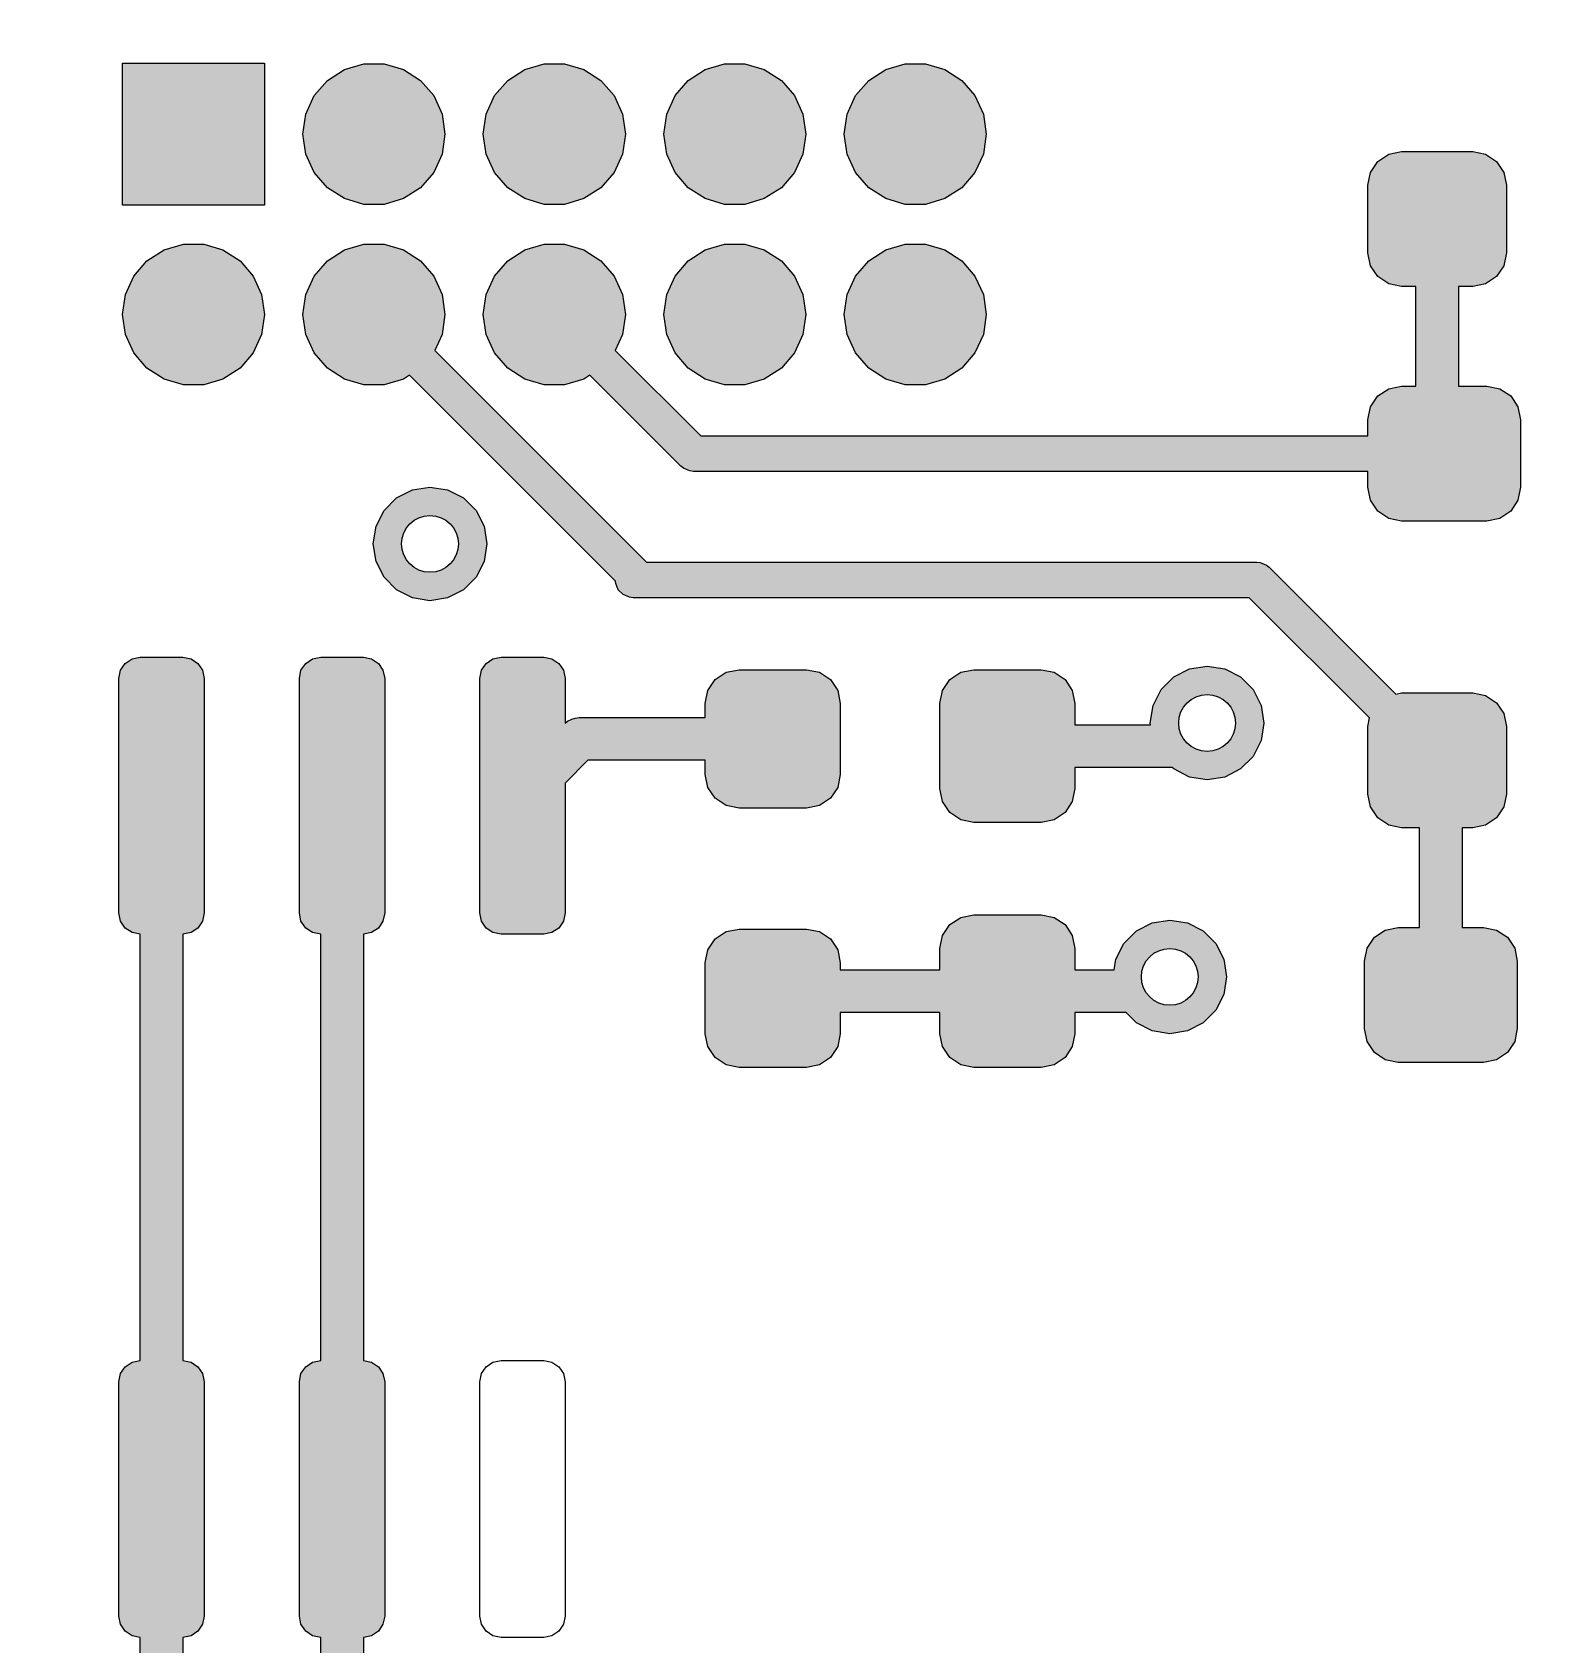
# Model space of a CAD drawing. Header units: millimetres. Extents: x -3894 to -3474, y -291 to 6.
# Drawn here: x -3758.43 to -3747.69, y -82.97 to -71.62 of the extents above; entities that cross this region are included whole.
import ezdxf

# ---------------------------------------------------------------- set-up
doc = ezdxf.new("R2010")
doc.units = ezdxf.units.MM
doc.layers.add('BLACK', color=7, linetype='Continuous')

msp = doc.modelspace()

# ---------------------------------------------------------------- hatches: boundary and pattern name
h = msp.add_hatch(color=256)
h.dxf.hatch_style = 1
h.paths.add_polyline_path([(-3756.795, -71.84), (-3757.795, -71.84), (-3757.795, -72.84), (-3756.795, -72.84)])
h.paths.add_polyline_path([(-3755.545, -72.199), (-3755.604, -72.069), (-3755.697, -71.962), (-3755.817, -71.885), (-3755.953, -71.845), (-3756.096, -71.845), (-3756.232, -71.885), (-3756.352, -71.962), (-3756.445, -72.069), (-3756.504, -72.199), (-3756.525, -72.34), (-3756.504, -72.48), (-3756.445, -72.61), (-3756.352, -72.717), (-3756.232, -72.794), (-3756.096, -72.834), (-3755.953, -72.834), (-3755.817, -72.794), (-3755.697, -72.717), (-3755.604, -72.61), (-3755.545, -72.48), (-3755.525, -72.34)])
h.paths.add_polyline_path([(-3754.275, -72.199), (-3754.334, -72.069), (-3754.427, -71.962), (-3754.547, -71.885), (-3754.683, -71.845), (-3754.826, -71.845), (-3754.962, -71.885), (-3755.082, -71.962), (-3755.175, -72.069), (-3755.234, -72.199), (-3755.255, -72.34), (-3755.234, -72.48), (-3755.175, -72.61), (-3755.082, -72.717), (-3754.962, -72.794), (-3754.826, -72.834), (-3754.683, -72.834), (-3754.547, -72.794), (-3754.427, -72.717), (-3754.334, -72.61), (-3754.275, -72.48), (-3754.255, -72.34)])
h.paths.add_polyline_path([(-3753.005, -72.199), (-3753.064, -72.069), (-3753.157, -71.962), (-3753.277, -71.885), (-3753.413, -71.845), (-3753.556, -71.845), (-3753.692, -71.885), (-3753.812, -71.962), (-3753.905, -72.069), (-3753.964, -72.199), (-3753.985, -72.34), (-3753.964, -72.48), (-3753.905, -72.61), (-3753.812, -72.717), (-3753.692, -72.794), (-3753.556, -72.834), (-3753.413, -72.834), (-3753.277, -72.794), (-3753.157, -72.717), (-3753.064, -72.61), (-3753.005, -72.48), (-3752.985, -72.34)])
h.paths.add_polyline_path([(-3751.735, -72.199), (-3751.794, -72.069), (-3751.887, -71.962), (-3752.007, -71.885), (-3752.143, -71.845), (-3752.286, -71.845), (-3752.422, -71.885), (-3752.542, -71.962), (-3752.635, -72.069), (-3752.694, -72.199), (-3752.715, -72.34), (-3752.694, -72.48), (-3752.635, -72.61), (-3752.542, -72.717), (-3752.422, -72.794), (-3752.286, -72.834), (-3752.143, -72.834), (-3752.007, -72.794), (-3751.887, -72.717), (-3751.794, -72.61), (-3751.735, -72.48), (-3751.715, -72.34)])
h.paths.add_polyline_path([(-3751.794, -73.339), (-3751.887, -73.232), (-3752.007, -73.155), (-3752.143, -73.115), (-3752.286, -73.115), (-3752.422, -73.155), (-3752.542, -73.232), (-3752.635, -73.339), (-3752.694, -73.469), (-3752.715, -73.61), (-3752.694, -73.75), (-3752.635, -73.88), (-3752.542, -73.987), (-3752.422, -74.064), (-3752.286, -74.104), (-3752.143, -74.104), (-3752.007, -74.064), (-3751.887, -73.987), (-3751.794, -73.88), (-3751.735, -73.75), (-3751.715, -73.61), (-3751.735, -73.469)], flags=17)
h.paths.add_polyline_path([(-3753.005, -73.469), (-3753.064, -73.339), (-3753.157, -73.232), (-3753.277, -73.155), (-3753.413, -73.115), (-3753.556, -73.115), (-3753.692, -73.155), (-3753.812, -73.232), (-3753.905, -73.339), (-3753.964, -73.469), (-3753.985, -73.61), (-3753.964, -73.75), (-3753.905, -73.88), (-3753.812, -73.987), (-3753.692, -74.064), (-3753.556, -74.104), (-3753.413, -74.104), (-3753.277, -74.064), (-3753.157, -73.987), (-3753.064, -73.88), (-3753.005, -73.75), (-3752.985, -73.61)], flags=17)
h.paths.add_polyline_path([(-3754.275, -73.469), (-3754.334, -73.339), (-3754.427, -73.232), (-3754.547, -73.155), (-3754.683, -73.115), (-3754.826, -73.115), (-3754.962, -73.155), (-3755.082, -73.232), (-3755.175, -73.339), (-3755.234, -73.469), (-3755.255, -73.61), (-3755.234, -73.75), (-3755.175, -73.88), (-3755.082, -73.987), (-3754.962, -74.064), (-3754.826, -74.104), (-3754.683, -74.104), (-3754.547, -74.064), (-3754.504, -74.037), (-3753.864, -74.677), (-3753.845, -74.692), (-3753.8, -74.711), (-3753.776, -74.714), (-3749.029, -74.714), (-3749.029, -74.826), (-3749.011, -74.917), (-3748.959, -74.994), (-3748.882, -75.045), (-3748.791, -75.064), (-3748.191, -75.064), (-3748.1, -75.045), (-3748.023, -74.994), (-3747.972, -74.917), (-3747.954, -74.826), (-3747.954, -74.351), (-3747.972, -74.26), (-3748.023, -74.183), (-3748.1, -74.132), (-3748.191, -74.114), (-3748.391, -74.114), (-3748.391, -73.413), (-3748.291, -73.413), (-3748.2, -73.394), (-3748.123, -73.343), (-3748.072, -73.266), (-3748.054, -73.175), (-3748.054, -72.7), (-3748.072, -72.609), (-3748.123, -72.532), (-3748.2, -72.481), (-3748.291, -72.463), (-3748.791, -72.463), (-3748.882, -72.481), (-3748.959, -72.532), (-3749.011, -72.609), (-3749.029, -72.7), (-3749.029, -73.175), (-3749.011, -73.266), (-3748.959, -73.343), (-3748.882, -73.394), (-3748.791, -73.413), (-3748.691, -73.413), (-3748.691, -74.114), (-3748.791, -74.114), (-3748.882, -74.132), (-3748.959, -74.183), (-3749.011, -74.26), (-3749.029, -74.351), (-3749.029, -74.464), (-3753.724, -74.464), (-3754.326, -73.862), (-3754.275, -73.75), (-3754.255, -73.61)])
h.paths.add_polyline_path([(-3755.525, -73.61), (-3755.545, -73.469), (-3755.604, -73.339), (-3755.697, -73.232), (-3755.817, -73.155), (-3755.953, -73.115), (-3756.096, -73.115), (-3756.232, -73.155), (-3756.352, -73.232), (-3756.445, -73.339), (-3756.504, -73.469), (-3756.525, -73.61), (-3756.504, -73.75), (-3756.445, -73.88), (-3756.352, -73.987), (-3756.232, -74.064), (-3756.096, -74.104), (-3755.953, -74.104), (-3755.817, -74.064), (-3755.774, -74.037), (-3754.325, -75.486), (-3754.323, -75.502), (-3754.305, -75.547), (-3754.27, -75.581), (-3754.225, -75.6), (-3754.201, -75.603), (-3749.863, -75.603), (-3749.017, -76.449), (-3749.029, -76.51), (-3749.029, -76.985), (-3749.011, -77.076), (-3748.959, -77.153), (-3748.882, -77.204), (-3748.791, -77.223), (-3748.665, -77.223), (-3748.665, -77.924), (-3748.815, -77.924), (-3748.906, -77.942), (-3748.983, -77.993), (-3749.034, -78.07), (-3749.052, -78.161), (-3749.052, -78.636), (-3749.034, -78.727), (-3748.983, -78.804), (-3748.906, -78.855), (-3748.815, -78.874), (-3748.215, -78.874), (-3748.124, -78.855), (-3748.047, -78.804), (-3747.995, -78.727), (-3747.977, -78.636), (-3747.977, -78.161), (-3747.995, -78.07), (-3748.047, -77.993), (-3748.124, -77.942), (-3748.215, -77.924), (-3748.365, -77.924), (-3748.365, -77.223), (-3748.291, -77.223), (-3748.2, -77.204), (-3748.123, -77.153), (-3748.072, -77.076), (-3748.054, -76.985), (-3748.054, -76.51), (-3748.072, -76.419), (-3748.123, -76.342), (-3748.2, -76.291), (-3748.291, -76.273), (-3748.791, -76.273), (-3748.831, -76.281), (-3749.723, -75.389), (-3749.742, -75.374), (-3749.774, -75.36), (-3749.787, -75.355), (-3749.811, -75.353), (-3754.106, -75.353), (-3754.112, -75.345), (-3755.596, -73.862), (-3755.545, -73.75)])
h.paths.add_polyline_path([(-3756.795, -73.61), (-3756.815, -73.469), (-3756.874, -73.339), (-3756.967, -73.232), (-3757.087, -73.155), (-3757.223, -73.115), (-3757.366, -73.115), (-3757.502, -73.155), (-3757.622, -73.232), (-3757.715, -73.339), (-3757.774, -73.469), (-3757.795, -73.61), (-3757.774, -73.75), (-3757.715, -73.88), (-3757.622, -73.987), (-3757.502, -74.064), (-3757.366, -74.104), (-3757.223, -74.104), (-3757.087, -74.064), (-3756.967, -73.987), (-3756.874, -73.88), (-3756.815, -73.75)])
h.paths.add_polyline_path([(-3746.229, -73.088), (-3738.039, -73.088), (-3735.548, -75.578), (-3735.563, -75.608), (-3735.583, -75.732), (-3735.563, -75.855), (-3735.506, -75.967), (-3735.418, -76.055), (-3735.306, -76.112), (-3735.183, -76.132), (-3735.059, -76.112), (-3734.948, -76.055), (-3734.859, -75.967), (-3734.802, -75.855), (-3734.783, -75.732), (-3734.802, -75.608), (-3734.859, -75.496), (-3734.948, -75.408), (-3735.059, -75.351), (-3735.183, -75.332), (-3735.306, -75.351), (-3735.336, -75.366), (-3737.871, -72.831), (-3737.893, -72.813), (-3737.947, -72.79), (-3737.977, -72.788), (-3746.229, -72.788), (-3746.229, -72.7), (-3746.247, -72.609), (-3746.298, -72.532), (-3746.375, -72.481), (-3746.466, -72.463), (-3746.966, -72.463), (-3747.057, -72.481), (-3747.134, -72.532), (-3747.186, -72.609), (-3747.204, -72.7), (-3747.204, -73.175), (-3747.186, -73.266), (-3747.134, -73.343), (-3747.057, -73.394), (-3746.966, -73.413), (-3746.466, -73.413), (-3746.375, -73.394), (-3746.298, -73.343), (-3746.247, -73.266), (-3746.229, -73.175)], flags=17)
h.paths.add_polyline_path([(-3734.983, -75.732, -1), (-3735.383, -75.732, -1)], flags=16)
h.paths.add_polyline_path([(-3745.273, -74.697), (-3745.216, -74.585), (-3745.197, -74.462), (-3745.216, -74.338), (-3745.273, -74.226), (-3745.362, -74.138), (-3745.473, -74.081), (-3745.597, -74.062), (-3745.72, -74.081), (-3745.832, -74.138), (-3745.92, -74.226), (-3745.977, -74.338), (-3745.993, -74.439), (-3746.229, -74.439), (-3746.229, -74.351), (-3746.247, -74.26), (-3746.298, -74.183), (-3746.375, -74.132), (-3746.466, -74.114), (-3747.066, -74.114), (-3747.157, -74.132), (-3747.234, -74.183), (-3747.286, -74.26), (-3747.304, -74.351), (-3747.304, -74.826), (-3747.286, -74.917), (-3747.234, -74.994), (-3747.157, -75.045), (-3747.066, -75.064), (-3746.466, -75.064), (-3746.375, -75.045), (-3746.298, -74.994), (-3746.247, -74.917), (-3746.229, -74.826), (-3746.229, -74.739), (-3745.878, -74.739), (-3745.832, -74.785), (-3745.72, -74.842), (-3745.597, -74.862), (-3745.473, -74.842), (-3745.362, -74.785)])
h.paths.add_polyline_path([(-3745.797, -74.462, -1), (-3745.397, -74.462, -1)], flags=16)
h.paths.add_polyline_path([(-3731.775, -74.06), (-3731.756, -74.037), (-3731.734, -73.983), (-3731.731, -73.954), (-3731.731, -65.064), (-3731.734, -65.034), (-3731.756, -64.98), (-3731.775, -64.957), (-3732.477, -64.255), (-3732.477, -63.24), (-3732.42, -63.228), (-3732.371, -63.196), (-3732.339, -63.147), (-3732.327, -63.09), (-3732.327, -61.44), (-3732.339, -61.382), (-3732.371, -61.334), (-3732.42, -61.301), (-3732.477, -61.29), (-3732.777, -61.29), (-3732.835, -61.301), (-3732.883, -61.334), (-3732.916, -61.382), (-3732.927, -61.44), (-3732.927, -63.09), (-3732.916, -63.147), (-3732.883, -63.196), (-3732.835, -63.228), (-3732.777, -63.24), (-3732.777, -64.317), (-3732.775, -64.346), (-3732.752, -64.4), (-3732.733, -64.423), (-3732.031, -65.126), (-3732.031, -73.891), (-3734.737, -76.598), (-3746.229, -76.598), (-3746.229, -76.51), (-3746.247, -76.419), (-3746.298, -76.342), (-3746.375, -76.291), (-3746.466, -76.273), (-3746.966, -76.273), (-3747.057, -76.291), (-3747.134, -76.342), (-3747.186, -76.419), (-3747.204, -76.51), (-3747.204, -76.985), (-3747.186, -77.076), (-3747.134, -77.153), (-3747.057, -77.204), (-3746.966, -77.223), (-3746.466, -77.223), (-3746.375, -77.204), (-3746.298, -77.153), (-3746.247, -77.076), (-3746.229, -76.985), (-3746.229, -76.898), (-3734.675, -76.898), (-3734.645, -76.895), (-3734.61, -76.88), (-3734.591, -76.872), (-3734.569, -76.854)])
h.paths.add_polyline_path([(-3746.252, -78.161), (-3746.27, -78.07), (-3746.322, -77.993), (-3746.399, -77.942), (-3746.49, -77.924), (-3747.09, -77.924), (-3747.181, -77.942), (-3747.258, -77.993), (-3747.309, -78.07), (-3747.327, -78.161), (-3747.327, -78.636), (-3747.309, -78.727), (-3747.258, -78.804), (-3747.181, -78.855), (-3747.09, -78.874), (-3746.94, -78.874), (-3746.94, -79.153), (-3746.99, -79.161), (-3747.102, -79.218), (-3747.19, -79.306), (-3747.247, -79.418), (-3747.267, -79.542), (-3747.247, -79.665), (-3747.19, -79.777), (-3747.102, -79.865), (-3746.99, -79.922), (-3746.867, -79.942), (-3746.743, -79.922), (-3746.632, -79.865), (-3746.543, -79.777), (-3746.486, -79.665), (-3746.467, -79.542), (-3746.486, -79.418), (-3746.543, -79.306), (-3746.632, -79.218), (-3746.64, -79.214), (-3746.64, -78.874), (-3746.49, -78.874), (-3746.399, -78.855), (-3746.322, -78.804), (-3746.27, -78.727), (-3746.252, -78.636)])
h.paths.add_polyline_path([(-3746.667, -79.542, -1), (-3747.067, -79.542, -1)], flags=16)
h.paths.add_polyline_path([(-3743.112, -78.726), (-3743.13, -78.635), (-3743.182, -78.558), (-3743.259, -78.507), (-3743.35, -78.489), (-3743.5, -78.489), (-3743.5, -78.301), (-3743.441, -78.271), (-3743.353, -78.183), (-3743.296, -78.071), (-3743.276, -77.948), (-3743.296, -77.824), (-3743.353, -77.713), (-3743.441, -77.624), (-3743.553, -77.567), (-3743.676, -77.548), (-3743.8, -77.567), (-3743.912, -77.624), (-3744, -77.713), (-3744.057, -77.824), (-3744.076, -77.948), (-3744.057, -78.071), (-3744, -78.183), (-3743.912, -78.271), (-3743.8, -78.328), (-3743.8, -78.328), (-3743.8, -78.489), (-3743.95, -78.489), (-3744.041, -78.507), (-3744.118, -78.558), (-3744.169, -78.635), (-3744.187, -78.726), (-3744.187, -79.201), (-3744.169, -79.292), (-3744.118, -79.369), (-3744.041, -79.421), (-3743.95, -79.439), (-3743.573, -79.439), (-3743.573, -80.366), (-3743.63, -80.377), (-3743.679, -80.409), (-3743.711, -80.458), (-3743.723, -80.516), (-3743.723, -82.166), (-3743.711, -82.223), (-3743.679, -82.272), (-3743.63, -82.304), (-3743.573, -82.316), (-3743.273, -82.316), (-3743.215, -82.304), (-3743.167, -82.272), (-3743.134, -82.223), (-3743.123, -82.166), (-3743.123, -80.516), (-3743.134, -80.458), (-3743.167, -80.409), (-3743.215, -80.377), (-3743.273, -80.366), (-3743.273, -79.423), (-3743.259, -79.421), (-3743.182, -79.369), (-3743.13, -79.292), (-3743.112, -79.201)])
h.paths.add_polyline_path([(-3743.876, -77.948, -1), (-3743.476, -77.948, -1)], flags=16)
h.paths.add_polyline_path([(-3741.387, -78.726), (-3741.405, -78.635), (-3741.457, -78.558), (-3741.534, -78.507), (-3741.625, -78.489), (-3742.225, -78.489), (-3742.316, -78.507), (-3742.393, -78.558), (-3742.444, -78.635), (-3742.462, -78.726), (-3742.462, -79.201), (-3742.444, -79.292), (-3742.393, -79.369), (-3742.316, -79.421), (-3742.303, -79.423), (-3742.303, -80.366), (-3742.36, -80.377), (-3742.409, -80.409), (-3742.441, -80.458), (-3742.453, -80.516), (-3742.453, -82.166), (-3742.441, -82.223), (-3742.409, -82.272), (-3742.36, -82.304), (-3742.303, -82.316), (-3742.003, -82.316), (-3741.945, -82.304), (-3741.897, -82.272), (-3741.864, -82.223), (-3741.853, -82.166), (-3741.853, -80.516), (-3741.864, -80.458), (-3741.897, -80.409), (-3741.945, -80.377), (-3742.003, -80.366), (-3742.003, -79.439), (-3741.625, -79.439), (-3741.534, -79.421), (-3741.457, -79.369), (-3741.405, -79.292), (-3741.387, -79.201)])
h.paths.add_polyline_path([(-3740.583, -80.516), (-3740.594, -80.458), (-3740.627, -80.409), (-3740.675, -80.377), (-3740.733, -80.366), (-3741.033, -80.366), (-3741.09, -80.377), (-3741.139, -80.409), (-3741.171, -80.458), (-3741.183, -80.516), (-3741.183, -82.166), (-3741.171, -82.223), (-3741.139, -82.272), (-3741.09, -82.304), (-3741.033, -82.316), (-3740.733, -82.316), (-3740.675, -82.304), (-3740.627, -82.272), (-3740.594, -82.223), (-3740.583, -82.166)])
h.paths.add_polyline_path([(-3739.313, -80.516), (-3739.324, -80.458), (-3739.357, -80.409), (-3739.405, -80.377), (-3739.463, -80.366), (-3739.763, -80.366), (-3739.82, -80.377), (-3739.869, -80.409), (-3739.901, -80.458), (-3739.913, -80.516), (-3739.913, -82.166), (-3739.901, -82.223), (-3739.869, -82.272), (-3739.82, -82.304), (-3739.763, -82.316), (-3739.463, -82.316), (-3739.405, -82.304), (-3739.357, -82.272), (-3739.324, -82.223), (-3739.313, -82.166)])
h.paths.add_polyline_path([(-3750.042, -78.395), (-3750.023, -78.272), (-3750.042, -78.148), (-3750.099, -78.036), (-3750.188, -77.948), (-3750.299, -77.891), (-3750.423, -77.872), (-3750.546, -77.891), (-3750.658, -77.948), (-3750.746, -78.036), (-3750.803, -78.148), (-3750.815, -78.222), (-3751.091, -78.222), (-3751.091, -78.072), (-3751.109, -77.981), (-3751.16, -77.904), (-3751.237, -77.853), (-3751.328, -77.835), (-3751.803, -77.835), (-3751.894, -77.853), (-3751.971, -77.904), (-3752.023, -77.981), (-3752.041, -78.072), (-3752.041, -78.222), (-3752.742, -78.222), (-3752.742, -78.172), (-3752.76, -78.081), (-3752.811, -78.004), (-3752.888, -77.953), (-3752.979, -77.935), (-3753.454, -77.935), (-3753.545, -77.953), (-3753.622, -78.004), (-3753.674, -78.081), (-3753.692, -78.172), (-3753.692, -78.672), (-3753.674, -78.763), (-3753.622, -78.84), (-3753.545, -78.891), (-3753.454, -78.91), (-3752.979, -78.91), (-3752.888, -78.891), (-3752.811, -78.84), (-3752.76, -78.763), (-3752.742, -78.672), (-3752.742, -78.522), (-3752.041, -78.522), (-3752.041, -78.672), (-3752.023, -78.763), (-3751.971, -78.84), (-3751.894, -78.891), (-3751.803, -78.91), (-3751.328, -78.91), (-3751.237, -78.891), (-3751.16, -78.84), (-3751.109, -78.763), (-3751.091, -78.672), (-3751.091, -78.522), (-3750.731, -78.522), (-3750.658, -78.595), (-3750.546, -78.652), (-3750.423, -78.672), (-3750.299, -78.652), (-3750.188, -78.595), (-3750.099, -78.507)])
h.paths.add_polyline_path([(-3750.623, -78.272, -1), (-3750.223, -78.272, -1)], flags=16)
h.paths.add_polyline_path([(-3749.779, -76.608), (-3749.76, -76.485), (-3749.779, -76.361), (-3749.836, -76.249), (-3749.925, -76.161), (-3750.036, -76.104), (-3750.16, -76.085), (-3750.283, -76.104), (-3750.395, -76.161), (-3750.483, -76.249), (-3750.54, -76.361), (-3750.56, -76.485), (-3750.558, -76.497), (-3751.091, -76.497), (-3751.091, -76.347), (-3751.109, -76.256), (-3751.16, -76.179), (-3751.237, -76.128), (-3751.328, -76.11), (-3751.803, -76.11), (-3751.894, -76.128), (-3751.971, -76.179), (-3752.023, -76.256), (-3752.041, -76.347), (-3752.041, -76.947), (-3752.023, -77.038), (-3751.971, -77.115), (-3751.894, -77.166), (-3751.803, -77.185), (-3751.328, -77.185), (-3751.237, -77.166), (-3751.16, -77.115), (-3751.109, -77.038), (-3751.091, -76.947), (-3751.091, -76.797), (-3750.406, -76.797), (-3750.395, -76.808), (-3750.283, -76.865), (-3750.16, -76.885), (-3750.036, -76.865), (-3749.925, -76.808), (-3749.836, -76.72)], flags=17)
h.paths.add_polyline_path([(-3750.36, -76.485, -1), (-3749.96, -76.485, -1)], flags=16)
h = msp.add_hatch(color=256)
h.dxf.hatch_style = 1
h.paths.add_polyline_path([(-3757.219, -76.172), (-3757.231, -76.114), (-3757.263, -76.066), (-3757.312, -76.033), (-3757.369, -76.022), (-3757.669, -76.022), (-3757.727, -76.033), (-3757.775, -76.066), (-3757.808, -76.114), (-3757.819, -76.172), (-3757.819, -77.822), (-3757.808, -77.879), (-3757.775, -77.928), (-3757.727, -77.96), (-3757.669, -77.972), (-3757.669, -80.972), (-3757.727, -80.983), (-3757.775, -81.016), (-3757.808, -81.064), (-3757.819, -81.122), (-3757.819, -82.772), (-3757.808, -82.829), (-3757.775, -82.878), (-3757.727, -82.91), (-3757.669, -82.922), (-3757.669, -83.569), (-3758.047, -83.569), (-3758.138, -83.587), (-3758.215, -83.638), (-3758.266, -83.715), (-3758.284, -83.806), (-3758.284, -84.281), (-3758.266, -84.372), (-3758.215, -84.449), (-3758.138, -84.501), (-3758.047, -84.519), (-3757.484, -84.519), (-3756.513, -85.49), (-3756.49, -85.508), (-3756.459, -85.521), (-3756.436, -85.531), (-3756.407, -85.534), (-3752.06, -85.534), (-3752.016, -85.619), (-3751.928, -85.707), (-3751.816, -85.764), (-3751.693, -85.784), (-3751.569, -85.764), (-3751.458, -85.707), (-3751.369, -85.619), (-3751.312, -85.507), (-3751.293, -85.384), (-3751.312, -85.26), (-3751.369, -85.148), (-3751.458, -85.06), (-3751.569, -85.003), (-3751.693, -84.984), (-3751.816, -85.003), (-3751.928, -85.06), (-3752.016, -85.148), (-3752.06, -85.234), (-3756.345, -85.234), (-3757.224, -84.355), (-3757.209, -84.281), (-3757.209, -83.806), (-3757.227, -83.715), (-3757.279, -83.638), (-3757.356, -83.587), (-3757.369, -83.584), (-3757.369, -82.922), (-3757.312, -82.91), (-3757.263, -82.878), (-3757.231, -82.829), (-3757.219, -82.772), (-3757.219, -81.122), (-3757.231, -81.064), (-3757.263, -81.016), (-3757.312, -80.983), (-3757.369, -80.972), (-3757.369, -77.972), (-3757.312, -77.96), (-3757.263, -77.928), (-3757.231, -77.879), (-3757.219, -77.822)])
h.paths.add_polyline_path([(-3751.493, -85.384, -1), (-3751.893, -85.384, -1)], flags=16)
h.paths.add_polyline_path([(-3755.949, -76.172), (-3755.961, -76.114), (-3755.993, -76.066), (-3756.042, -76.033), (-3756.099, -76.022), (-3756.399, -76.022), (-3756.457, -76.033), (-3756.505, -76.066), (-3756.538, -76.114), (-3756.549, -76.172), (-3756.549, -77.822), (-3756.538, -77.879), (-3756.505, -77.928), (-3756.457, -77.96), (-3756.399, -77.972), (-3756.399, -80.972), (-3756.457, -80.983), (-3756.505, -81.016), (-3756.538, -81.064), (-3756.549, -81.122), (-3756.549, -82.772), (-3756.538, -82.829), (-3756.505, -82.878), (-3756.457, -82.91), (-3756.399, -82.922), (-3756.399, -83.584), (-3756.413, -83.587), (-3756.49, -83.638), (-3756.541, -83.715), (-3756.559, -83.806), (-3756.559, -84.281), (-3756.541, -84.372), (-3756.49, -84.449), (-3756.413, -84.501), (-3756.322, -84.519), (-3755.722, -84.519), (-3755.631, -84.501), (-3755.554, -84.449), (-3755.502, -84.372), (-3755.484, -84.281), (-3755.484, -84.194), (-3752.08, -84.194), (-3752.073, -84.237), (-3752.016, -84.349), (-3751.928, -84.437), (-3751.816, -84.494), (-3751.693, -84.514), (-3751.569, -84.494), (-3751.458, -84.437), (-3751.369, -84.349), (-3751.312, -84.237), (-3751.293, -84.114), (-3751.312, -83.99), (-3751.369, -83.878), (-3751.458, -83.79), (-3751.569, -83.733), (-3751.693, -83.714), (-3751.816, -83.733), (-3751.928, -83.79), (-3752.016, -83.878), (-3752.024, -83.894), (-3755.484, -83.894), (-3755.484, -83.806), (-3755.502, -83.715), (-3755.554, -83.638), (-3755.631, -83.587), (-3755.722, -83.569), (-3756.099, -83.569), (-3756.099, -82.922), (-3756.042, -82.91), (-3755.993, -82.878), (-3755.961, -82.829), (-3755.949, -82.772), (-3755.949, -81.122), (-3755.961, -81.064), (-3755.993, -81.016), (-3756.042, -80.983), (-3756.099, -80.972), (-3756.099, -77.972), (-3756.042, -77.96), (-3755.993, -77.928), (-3755.961, -77.879), (-3755.949, -77.822)], flags=17)
h.paths.add_polyline_path([(-3751.493, -84.114, -1), (-3751.893, -84.114, -1)], flags=16)
h.paths.add_polyline_path([(-3754.518, -76.747), (-3753.692, -76.747), (-3753.692, -76.847), (-3753.674, -76.938), (-3753.622, -77.015), (-3753.545, -77.066), (-3753.454, -77.085), (-3752.979, -77.085), (-3752.888, -77.066), (-3752.811, -77.015), (-3752.76, -76.938), (-3752.742, -76.847), (-3752.742, -76.347), (-3752.76, -76.256), (-3752.811, -76.179), (-3752.888, -76.128), (-3752.979, -76.11), (-3753.454, -76.11), (-3753.545, -76.128), (-3753.622, -76.179), (-3753.674, -76.256), (-3753.692, -76.347), (-3753.692, -76.447), (-3754.58, -76.447), (-3754.609, -76.45), (-3754.631, -76.459), (-3754.663, -76.472), (-3754.679, -76.486), (-3754.679, -76.172), (-3754.691, -76.114), (-3754.723, -76.066), (-3754.772, -76.033), (-3754.829, -76.022), (-3755.129, -76.022), (-3755.187, -76.033), (-3755.235, -76.066), (-3755.268, -76.114), (-3755.279, -76.172), (-3755.279, -77.822), (-3755.268, -77.879), (-3755.235, -77.928), (-3755.187, -77.96), (-3755.129, -77.972), (-3754.829, -77.972), (-3754.772, -77.96), (-3754.723, -77.928), (-3754.691, -77.879), (-3754.679, -77.822), (-3754.679, -76.909)], flags=16)
h.paths.add_polyline_path([(-3755.306, -75.459), (-3755.249, -75.347), (-3755.23, -75.224), (-3755.249, -75.1), (-3755.306, -74.988), (-3755.395, -74.9), (-3755.506, -74.843), (-3755.63, -74.824), (-3755.753, -74.843), (-3755.865, -74.9), (-3755.953, -74.988), (-3756.01, -75.1), (-3756.03, -75.224), (-3756.01, -75.347), (-3755.953, -75.459), (-3755.865, -75.547), (-3755.753, -75.604), (-3755.63, -75.624), (-3755.506, -75.604), (-3755.395, -75.547)])
h.paths.add_polyline_path([(-3755.83, -75.224, -1), (-3755.43, -75.224, -1)], flags=16)

# ---------------------------------------------------------------- linework, layer by layer
at = {"layer": 'BLACK', "linetype": 'Continuous'}
for p, q in [((-3757.795, -72.84), (-3757.795, -71.84)), ((-3757.795, -71.84), (-3756.795, -71.84)), ((-3756.795, -71.84), (-3756.795, -72.84)), ((-3756.232, -71.885), (-3756.096, -71.845)), ((-3756.096, -71.845), (-3755.953, -71.845)), ((-3755.953, -71.845), (-3755.817, -71.885)), ((-3754.962, -71.885), (-3754.826, -71.845)), ((-3754.826, -71.845), (-3754.683, -71.845)), ((-3754.683, -71.845), (-3754.547, -71.885)), ((-3753.692, -71.885), (-3753.556, -71.845)), ((-3753.556, -71.845), (-3753.413, -71.845)), ((-3753.413, -71.845), (-3753.277, -71.885)), ((-3752.422, -71.885), (-3752.286, -71.845)), ((-3752.286, -71.845), (-3752.143, -71.845)), ((-3752.143, -71.845), (-3752.007, -71.885)), ((-3756.445, -72.069), (-3756.352, -71.962)), ((-3756.352, -71.962), (-3756.232, -71.885)), ((-3755.817, -71.885), (-3755.697, -71.962)), ((-3755.697, -71.962), (-3755.604, -72.069)), ((-3755.175, -72.069), (-3755.082, -71.962)), ((-3755.082, -71.962), (-3754.962, -71.885)), ((-3754.547, -71.885), (-3754.427, -71.962)), ((-3754.427, -71.962), (-3754.334, -72.069)), ((-3753.905, -72.069), (-3753.812, -71.962)), ((-3753.812, -71.962), (-3753.692, -71.885)), ((-3753.277, -71.885), (-3753.157, -71.962)), ((-3753.157, -71.962), (-3753.064, -72.069)), ((-3752.635, -72.069), (-3752.542, -71.962)), ((-3752.542, -71.962), (-3752.422, -71.885)), ((-3752.007, -71.885), (-3751.887, -71.962)), ((-3751.887, -71.962), (-3751.794, -72.069)), ((-3756.504, -72.199), (-3756.445, -72.069)), ((-3755.604, -72.069), (-3755.545, -72.199)), ((-3755.234, -72.199), (-3755.175, -72.069)), ((-3754.334, -72.069), (-3754.275, -72.199)), ((-3753.964, -72.199), (-3753.905, -72.069)), ((-3753.064, -72.069), (-3753.005, -72.199)), ((-3752.694, -72.199), (-3752.635, -72.069)), ((-3751.794, -72.069), (-3751.735, -72.199)), ((-3756.525, -72.34), (-3756.504, -72.199)), ((-3755.545, -72.199), (-3755.525, -72.34)), ((-3755.255, -72.34), (-3755.234, -72.199)), ((-3754.275, -72.199), (-3754.255, -72.34)), ((-3753.985, -72.34), (-3753.964, -72.199)), ((-3753.005, -72.199), (-3752.985, -72.34)), ((-3752.715, -72.34), (-3752.694, -72.199)), ((-3751.735, -72.199), (-3751.715, -72.34)), ((-3756.504, -72.48), (-3756.525, -72.34)), ((-3755.525, -72.34), (-3755.545, -72.48)), ((-3755.234, -72.48), (-3755.255, -72.34)), ((-3754.255, -72.34), (-3754.275, -72.48)), ((-3753.964, -72.48), (-3753.985, -72.34)), ((-3752.985, -72.34), (-3753.005, -72.48)), ((-3752.694, -72.48), (-3752.715, -72.34)), ((-3751.715, -72.34), (-3751.735, -72.48)), ((-3756.445, -72.61), (-3756.504, -72.48)), ((-3755.545, -72.48), (-3755.604, -72.61)), ((-3755.175, -72.61), (-3755.234, -72.48)), ((-3754.275, -72.48), (-3754.334, -72.61)), ((-3753.905, -72.61), (-3753.964, -72.48)), ((-3753.005, -72.48), (-3753.064, -72.61)), ((-3752.635, -72.61), (-3752.694, -72.48)), ((-3751.735, -72.48), (-3751.794, -72.61)), ((-3748.959, -72.532), (-3748.882, -72.481)), ((-3748.882, -72.481), (-3748.791, -72.463)), ((-3748.791, -72.463), (-3748.291, -72.463)), ((-3748.291, -72.463), (-3748.2, -72.481)), ((-3748.2, -72.481), (-3748.123, -72.532)), ((-3756.352, -72.717), (-3756.445, -72.61)), ((-3755.604, -72.61), (-3755.697, -72.717)), ((-3755.082, -72.717), (-3755.175, -72.61)), ((-3754.334, -72.61), (-3754.427, -72.717)), ((-3753.812, -72.717), (-3753.905, -72.61)), ((-3753.064, -72.61), (-3753.157, -72.717)), ((-3752.542, -72.717), (-3752.635, -72.61)), ((-3751.794, -72.61), (-3751.887, -72.717)), ((-3749.029, -72.7), (-3749.011, -72.609)), ((-3749.011, -72.609), (-3748.959, -72.532)), ((-3748.123, -72.532), (-3748.072, -72.609)), ((-3748.072, -72.609), (-3748.054, -72.7)), ((-3756.232, -72.794), (-3756.352, -72.717)), ((-3755.697, -72.717), (-3755.817, -72.794)), ((-3754.962, -72.794), (-3755.082, -72.717)), ((-3754.427, -72.717), (-3754.547, -72.794)), ((-3753.692, -72.794), (-3753.812, -72.717)), ((-3753.157, -72.717), (-3753.277, -72.794)), ((-3752.422, -72.794), (-3752.542, -72.717)), ((-3751.887, -72.717), (-3752.007, -72.794)), ((-3749.029, -73.175), (-3749.029, -72.7)), ((-3748.054, -72.7), (-3748.054, -73.175)), ((-3756.795, -72.84), (-3757.795, -72.84)), ((-3756.096, -72.834), (-3756.232, -72.794)), ((-3755.953, -72.834), (-3756.096, -72.834)), ((-3755.817, -72.794), (-3755.953, -72.834)), ((-3754.826, -72.834), (-3754.962, -72.794)), ((-3754.683, -72.834), (-3754.826, -72.834)), ((-3754.547, -72.794), (-3754.683, -72.834)), ((-3753.556, -72.834), (-3753.692, -72.794)), ((-3753.413, -72.834), (-3753.556, -72.834)), ((-3753.277, -72.794), (-3753.413, -72.834)), ((-3752.286, -72.834), (-3752.422, -72.794)), ((-3752.143, -72.834), (-3752.286, -72.834)), ((-3752.007, -72.794), (-3752.143, -72.834)), ((-3757.622, -73.232), (-3757.502, -73.155)), ((-3757.502, -73.155), (-3757.366, -73.115)), ((-3757.366, -73.115), (-3757.223, -73.115)), ((-3757.223, -73.115), (-3757.087, -73.155)), ((-3757.087, -73.155), (-3756.967, -73.232)), ((-3756.352, -73.232), (-3756.232, -73.155)), ((-3756.232, -73.155), (-3756.096, -73.115)), ((-3756.096, -73.115), (-3755.953, -73.115)), ((-3755.953, -73.115), (-3755.817, -73.155)), ((-3755.817, -73.155), (-3755.697, -73.232)), ((-3755.082, -73.232), (-3754.962, -73.155)), ((-3754.962, -73.155), (-3754.826, -73.115)), ((-3754.826, -73.115), (-3754.683, -73.115)), ((-3754.683, -73.115), (-3754.547, -73.155)), ((-3754.547, -73.155), (-3754.427, -73.232)), ((-3753.812, -73.232), (-3753.692, -73.155)), ((-3753.692, -73.155), (-3753.556, -73.115)), ((-3753.556, -73.115), (-3753.413, -73.115)), ((-3753.413, -73.115), (-3753.277, -73.155)), ((-3753.277, -73.155), (-3753.157, -73.232)), ((-3752.542, -73.232), (-3752.422, -73.155)), ((-3752.422, -73.155), (-3752.286, -73.115)), ((-3752.286, -73.115), (-3752.143, -73.115)), ((-3752.143, -73.115), (-3752.007, -73.155)), ((-3752.007, -73.155), (-3751.887, -73.232)), ((-3749.011, -73.266), (-3749.029, -73.175)), ((-3748.054, -73.175), (-3748.072, -73.266)), ((-3757.715, -73.339), (-3757.622, -73.232)), ((-3756.967, -73.232), (-3756.874, -73.339)), ((-3756.445, -73.339), (-3756.352, -73.232)), ((-3755.697, -73.232), (-3755.604, -73.339)), ((-3755.175, -73.339), (-3755.082, -73.232)), ((-3754.427, -73.232), (-3754.334, -73.339)), ((-3753.905, -73.339), (-3753.812, -73.232)), ((-3753.157, -73.232), (-3753.064, -73.339)), ((-3752.635, -73.339), (-3752.542, -73.232)), ((-3751.887, -73.232), (-3751.794, -73.339)), ((-3748.959, -73.343), (-3749.011, -73.266)), ((-3748.072, -73.266), (-3748.123, -73.343)), ((-3757.774, -73.469), (-3757.715, -73.339)), ((-3756.874, -73.339), (-3756.815, -73.469)), ((-3756.504, -73.469), (-3756.445, -73.339)), ((-3755.604, -73.339), (-3755.545, -73.469)), ((-3755.234, -73.469), (-3755.175, -73.339)), ((-3754.334, -73.339), (-3754.275, -73.469)), ((-3753.964, -73.469), (-3753.905, -73.339)), ((-3753.064, -73.339), (-3753.005, -73.469)), ((-3752.694, -73.469), (-3752.635, -73.339)), ((-3751.794, -73.339), (-3751.735, -73.469)), ((-3748.882, -73.394), (-3748.959, -73.343)), ((-3748.791, -73.413), (-3748.882, -73.394)), ((-3748.691, -73.413), (-3748.791, -73.413)), ((-3748.691, -74.114), (-3748.691, -73.413)), ((-3748.291, -73.413), (-3748.391, -73.413)), ((-3748.391, -73.413), (-3748.391, -74.114)), ((-3748.2, -73.394), (-3748.291, -73.413)), ((-3748.123, -73.343), (-3748.2, -73.394)), ((-3757.795, -73.61), (-3757.774, -73.469)), ((-3756.815, -73.469), (-3756.795, -73.61)), ((-3756.525, -73.61), (-3756.504, -73.469)), ((-3755.545, -73.469), (-3755.525, -73.61)), ((-3755.255, -73.61), (-3755.234, -73.469)), ((-3754.275, -73.469), (-3754.255, -73.61)), ((-3753.985, -73.61), (-3753.964, -73.469)), ((-3753.005, -73.469), (-3752.985, -73.61)), ((-3752.715, -73.61), (-3752.694, -73.469)), ((-3751.735, -73.469), (-3751.715, -73.61)), ((-3757.774, -73.75), (-3757.795, -73.61)), ((-3756.795, -73.61), (-3756.815, -73.75)), ((-3756.504, -73.75), (-3756.525, -73.61)), ((-3755.525, -73.61), (-3755.545, -73.75)), ((-3755.234, -73.75), (-3755.255, -73.61)), ((-3754.255, -73.61), (-3754.275, -73.75)), ((-3753.964, -73.75), (-3753.985, -73.61)), ((-3752.985, -73.61), (-3753.005, -73.75)), ((-3752.694, -73.75), (-3752.715, -73.61)), ((-3751.715, -73.61), (-3751.735, -73.75)), ((-3757.715, -73.88), (-3757.774, -73.75)), ((-3756.815, -73.75), (-3756.874, -73.88)), ((-3756.445, -73.88), (-3756.504, -73.75)), ((-3755.545, -73.75), (-3755.596, -73.862)), ((-3755.175, -73.88), (-3755.234, -73.75)), ((-3754.275, -73.75), (-3754.326, -73.862)), ((-3753.905, -73.88), (-3753.964, -73.75)), ((-3753.005, -73.75), (-3753.064, -73.88)), ((-3752.635, -73.88), (-3752.694, -73.75)), ((-3751.735, -73.75), (-3751.794, -73.88)), ((-3757.622, -73.987), (-3757.715, -73.88)), ((-3756.874, -73.88), (-3756.967, -73.987)), ((-3756.352, -73.987), (-3756.445, -73.88)), ((-3755.596, -73.862), (-3754.112, -75.345)), ((-3755.082, -73.987), (-3755.175, -73.88)), ((-3754.326, -73.862), (-3753.724, -74.464)), ((-3753.812, -73.987), (-3753.905, -73.88)), ((-3753.064, -73.88), (-3753.157, -73.987)), ((-3752.542, -73.987), (-3752.635, -73.88)), ((-3751.794, -73.88), (-3751.887, -73.987)), ((-3757.502, -74.064), (-3757.622, -73.987)), ((-3756.967, -73.987), (-3757.087, -74.064)), ((-3756.232, -74.064), (-3756.352, -73.987)), ((-3754.962, -74.064), (-3755.082, -73.987)), ((-3753.692, -74.064), (-3753.812, -73.987)), ((-3753.157, -73.987), (-3753.277, -74.064)), ((-3752.422, -74.064), (-3752.542, -73.987)), ((-3751.887, -73.987), (-3752.007, -74.064)), ((-3757.366, -74.104), (-3757.502, -74.064)), ((-3757.223, -74.104), (-3757.366, -74.104)), ((-3757.087, -74.064), (-3757.223, -74.104)), ((-3756.096, -74.104), (-3756.232, -74.064)), ((-3755.953, -74.104), (-3756.096, -74.104)), ((-3755.817, -74.064), (-3755.953, -74.104)), ((-3755.774, -74.037), (-3755.817, -74.064)), ((-3754.325, -75.486), (-3755.774, -74.037)), ((-3754.826, -74.104), (-3754.962, -74.064)), ((-3754.683, -74.104), (-3754.826, -74.104)), ((-3754.547, -74.064), (-3754.683, -74.104)), ((-3754.504, -74.037), (-3754.547, -74.064)), ((-3753.864, -74.677), (-3754.504, -74.037)), ((-3753.556, -74.104), (-3753.692, -74.064)), ((-3753.413, -74.104), (-3753.556, -74.104)), ((-3753.277, -74.064), (-3753.413, -74.104)), ((-3752.286, -74.104), (-3752.422, -74.064)), ((-3752.143, -74.104), (-3752.286, -74.104)), ((-3752.007, -74.064), (-3752.143, -74.104)), ((-3748.882, -74.132), (-3748.791, -74.114)), ((-3748.791, -74.114), (-3748.691, -74.114)), ((-3748.391, -74.114), (-3748.191, -74.114)), ((-3748.191, -74.114), (-3748.1, -74.132)), ((-3749.011, -74.26), (-3748.959, -74.183)), ((-3748.959, -74.183), (-3748.882, -74.132)), ((-3748.1, -74.132), (-3748.023, -74.183)), ((-3748.023, -74.183), (-3747.972, -74.26)), ((-3749.029, -74.351), (-3749.011, -74.26)), ((-3747.972, -74.26), (-3747.954, -74.351)), ((-3749.029, -74.464), (-3749.029, -74.351)), ((-3747.954, -74.351), (-3747.954, -74.826)), ((-3753.724, -74.464), (-3749.029, -74.464)), ((-3753.845, -74.692), (-3753.864, -74.677)), ((-3753.813, -74.706), (-3753.845, -74.692)), ((-3753.845, -74.692), (-3753.845, -74.692)), ((-3753.8, -74.711), (-3753.813, -74.706)), ((-3753.776, -74.714), (-3753.8, -74.711)), ((-3753.8, -74.711), (-3753.8, -74.711)), ((-3749.029, -74.714), (-3753.776, -74.714)), ((-3749.029, -74.826), (-3749.029, -74.714)), ((-3755.953, -74.988), (-3755.865, -74.9)), ((-3755.865, -74.9), (-3755.753, -74.843)), ((-3755.753, -74.843), (-3755.63, -74.824)), ((-3755.63, -74.824), (-3755.506, -74.843)), ((-3755.506, -74.843), (-3755.395, -74.9)), ((-3755.395, -74.9), (-3755.306, -74.988)), ((-3749.011, -74.917), (-3749.029, -74.826)), ((-3747.954, -74.826), (-3747.972, -74.917)), ((-3756.01, -75.1), (-3755.953, -74.988)), ((-3755.306, -74.988), (-3755.249, -75.1)), ((-3748.959, -74.994), (-3749.011, -74.917)), ((-3748.882, -75.045), (-3748.959, -74.994)), ((-3748.023, -74.994), (-3748.1, -75.045)), ((-3747.972, -74.917), (-3748.023, -74.994)), ((-3756.03, -75.224), (-3756.01, -75.1)), ((-3755.249, -75.1), (-3755.23, -75.224)), ((-3748.791, -75.064), (-3748.882, -75.045)), ((-3748.191, -75.064), (-3748.791, -75.064)), ((-3748.1, -75.045), (-3748.191, -75.064)), ((-3756.01, -75.347), (-3756.03, -75.224)), ((-3755.23, -75.224), (-3755.249, -75.347)), ((-3755.953, -75.459), (-3756.01, -75.347)), ((-3755.249, -75.347), (-3755.306, -75.459)), ((-3754.112, -75.345), (-3754.106, -75.353)), ((-3754.106, -75.353), (-3749.811, -75.353)), ((-3749.811, -75.353), (-3749.787, -75.355)), ((-3749.787, -75.355), (-3749.787, -75.355)), ((-3749.787, -75.355), (-3749.774, -75.36)), ((-3749.774, -75.36), (-3749.742, -75.374)), ((-3755.865, -75.547), (-3755.953, -75.459)), ((-3755.306, -75.459), (-3755.395, -75.547)), ((-3749.742, -75.374), (-3749.742, -75.374)), ((-3749.742, -75.374), (-3749.723, -75.389)), ((-3749.723, -75.389), (-3748.831, -76.281)), ((-3755.753, -75.604), (-3755.865, -75.547)), ((-3755.395, -75.547), (-3755.506, -75.604)), ((-3754.323, -75.502), (-3754.325, -75.486)), ((-3754.305, -75.547), (-3754.323, -75.502)), ((-3754.27, -75.581), (-3754.305, -75.547)), ((-3754.225, -75.6), (-3754.27, -75.581)), ((-3755.63, -75.624), (-3755.753, -75.604)), ((-3755.506, -75.604), (-3755.63, -75.624)), ((-3754.201, -75.603), (-3754.225, -75.6)), ((-3749.863, -75.603), (-3754.201, -75.603)), ((-3749.017, -76.449), (-3749.863, -75.603)), ((-3757.775, -76.066), (-3757.727, -76.033)), ((-3757.727, -76.033), (-3757.669, -76.022)), ((-3757.669, -76.022), (-3757.369, -76.022)), ((-3757.369, -76.022), (-3757.312, -76.033)), ((-3757.312, -76.033), (-3757.263, -76.066)), ((-3756.505, -76.066), (-3756.457, -76.033)), ((-3756.457, -76.033), (-3756.399, -76.022)), ((-3756.399, -76.022), (-3756.099, -76.022)), ((-3756.099, -76.022), (-3756.042, -76.033)), ((-3756.042, -76.033), (-3755.993, -76.066)), ((-3755.235, -76.066), (-3755.187, -76.033)), ((-3755.187, -76.033), (-3755.129, -76.022)), ((-3755.129, -76.022), (-3754.829, -76.022)), ((-3754.829, -76.022), (-3754.772, -76.033)), ((-3754.772, -76.033), (-3754.723, -76.066)), ((-3757.819, -76.172), (-3757.808, -76.114)), ((-3757.808, -76.114), (-3757.775, -76.066)), ((-3757.263, -76.066), (-3757.231, -76.114)), ((-3757.231, -76.114), (-3757.219, -76.172)), ((-3756.549, -76.172), (-3756.538, -76.114)), ((-3756.538, -76.114), (-3756.505, -76.066)), ((-3755.993, -76.066), (-3755.961, -76.114)), ((-3755.961, -76.114), (-3755.949, -76.172)), ((-3755.279, -76.172), (-3755.268, -76.114)), ((-3755.268, -76.114), (-3755.235, -76.066)), ((-3754.723, -76.066), (-3754.691, -76.114)), ((-3754.691, -76.114), (-3754.679, -76.172)), ((-3753.622, -76.179), (-3753.545, -76.128)), ((-3753.545, -76.128), (-3753.454, -76.11)), ((-3753.454, -76.11), (-3752.979, -76.11)), ((-3752.979, -76.11), (-3752.888, -76.128)), ((-3752.888, -76.128), (-3752.811, -76.179)), ((-3751.971, -76.179), (-3751.894, -76.128)), ((-3751.894, -76.128), (-3751.803, -76.11)), ((-3751.803, -76.11), (-3751.328, -76.11)), ((-3751.328, -76.11), (-3751.237, -76.128)), ((-3751.237, -76.128), (-3751.16, -76.179)), ((-3750.483, -76.249), (-3750.395, -76.161)), ((-3750.395, -76.161), (-3750.283, -76.104)), ((-3750.283, -76.104), (-3750.16, -76.085)), ((-3750.16, -76.085), (-3750.036, -76.104)), ((-3750.036, -76.104), (-3749.925, -76.161)), ((-3749.925, -76.161), (-3749.836, -76.249)), ((-3757.819, -77.822), (-3757.819, -76.172)), ((-3757.219, -76.172), (-3757.219, -77.822)), ((-3756.549, -77.822), (-3756.549, -76.172)), ((-3755.949, -76.172), (-3755.949, -77.822)), ((-3755.279, -77.822), (-3755.279, -76.172)), ((-3754.679, -76.172), (-3754.679, -76.486)), ((-3753.692, -76.347), (-3753.674, -76.256)), ((-3753.674, -76.256), (-3753.622, -76.179)), ((-3752.811, -76.179), (-3752.76, -76.256)), ((-3752.76, -76.256), (-3752.742, -76.347)), ((-3752.041, -76.347), (-3752.023, -76.256)), ((-3752.023, -76.256), (-3751.971, -76.179)), ((-3751.16, -76.179), (-3751.109, -76.256)), ((-3751.109, -76.256), (-3751.091, -76.347)), ((-3750.54, -76.361), (-3750.483, -76.249)), ((-3749.836, -76.249), (-3749.779, -76.361)), ((-3748.831, -76.281), (-3748.791, -76.273)), ((-3748.791, -76.273), (-3748.291, -76.273)), ((-3748.291, -76.273), (-3748.2, -76.291)), ((-3753.692, -76.447), (-3753.692, -76.347)), ((-3752.742, -76.347), (-3752.742, -76.847)), ((-3752.041, -76.947), (-3752.041, -76.347)), ((-3751.091, -76.347), (-3751.091, -76.497)), ((-3750.56, -76.485), (-3750.54, -76.361)), ((-3749.779, -76.361), (-3749.76, -76.485)), ((-3748.2, -76.291), (-3748.123, -76.342)), ((-3748.123, -76.342), (-3748.072, -76.419)), ((-3754.679, -76.486), (-3754.663, -76.472)), ((-3754.663, -76.472), (-3754.631, -76.459)), ((-3754.631, -76.459), (-3754.609, -76.45)), ((-3754.609, -76.45), (-3754.58, -76.447)), ((-3754.58, -76.447), (-3753.692, -76.447)), ((-3751.091, -76.497), (-3750.558, -76.497)), ((-3750.558, -76.497), (-3750.56, -76.485)), ((-3749.76, -76.485), (-3749.779, -76.608)), ((-3749.029, -76.51), (-3749.017, -76.449)), ((-3748.072, -76.419), (-3748.054, -76.51)), ((-3749.779, -76.608), (-3749.836, -76.72)), ((-3749.029, -76.985), (-3749.029, -76.51)), ((-3748.054, -76.51), (-3748.054, -76.985)), ((-3749.836, -76.72), (-3749.925, -76.808)), ((-3754.518, -76.747), (-3754.679, -76.909)), ((-3753.692, -76.747), (-3754.518, -76.747)), ((-3753.692, -76.847), (-3753.692, -76.747)), ((-3750.406, -76.797), (-3751.091, -76.797)), ((-3751.091, -76.797), (-3751.091, -76.947)), ((-3750.395, -76.808), (-3750.406, -76.797)), ((-3750.283, -76.865), (-3750.395, -76.808)), ((-3749.925, -76.808), (-3750.036, -76.865)), ((-3754.679, -76.909), (-3754.679, -77.822)), ((-3753.674, -76.938), (-3753.692, -76.847)), ((-3753.622, -77.015), (-3753.674, -76.938)), ((-3752.76, -76.938), (-3752.811, -77.015)), ((-3752.742, -76.847), (-3752.76, -76.938)), ((-3752.023, -77.038), (-3752.041, -76.947)), ((-3751.091, -76.947), (-3751.109, -77.038)), ((-3750.16, -76.885), (-3750.283, -76.865)), ((-3750.036, -76.865), (-3750.16, -76.885)), ((-3753.545, -77.066), (-3753.622, -77.015)), ((-3753.454, -77.085), (-3753.545, -77.066)), ((-3752.888, -77.066), (-3752.979, -77.085)), ((-3752.811, -77.015), (-3752.888, -77.066)), ((-3751.971, -77.115), (-3752.023, -77.038)), ((-3751.109, -77.038), (-3751.16, -77.115)), ((-3749.011, -77.076), (-3749.029, -76.985)), ((-3748.054, -76.985), (-3748.072, -77.076)), ((-3752.979, -77.085), (-3753.454, -77.085)), ((-3751.894, -77.166), (-3751.971, -77.115)), ((-3751.803, -77.185), (-3751.894, -77.166)), ((-3751.237, -77.166), (-3751.328, -77.185)), ((-3751.16, -77.115), (-3751.237, -77.166)), ((-3748.959, -77.153), (-3749.011, -77.076)), ((-3748.882, -77.204), (-3748.959, -77.153)), ((-3748.123, -77.153), (-3748.2, -77.204)), ((-3748.072, -77.076), (-3748.123, -77.153)), ((-3751.328, -77.185), (-3751.803, -77.185)), ((-3748.791, -77.223), (-3748.882, -77.204)), ((-3748.665, -77.223), (-3748.791, -77.223)), ((-3748.665, -77.924), (-3748.665, -77.223)), ((-3748.291, -77.223), (-3748.365, -77.223)), ((-3748.365, -77.223), (-3748.365, -77.924)), ((-3748.2, -77.204), (-3748.291, -77.223)), ((-3757.808, -77.879), (-3757.819, -77.822)), ((-3757.219, -77.822), (-3757.231, -77.879)), ((-3756.538, -77.879), (-3756.549, -77.822)), ((-3755.949, -77.822), (-3755.961, -77.879)), ((-3755.268, -77.879), (-3755.279, -77.822)), ((-3754.679, -77.822), (-3754.691, -77.879)), ((-3751.971, -77.904), (-3751.894, -77.853)), ((-3751.894, -77.853), (-3751.803, -77.835)), ((-3751.803, -77.835), (-3751.328, -77.835)), ((-3751.328, -77.835), (-3751.237, -77.853)), ((-3751.237, -77.853), (-3751.16, -77.904)), ((-3757.775, -77.928), (-3757.808, -77.879)), ((-3757.727, -77.96), (-3757.775, -77.928)), ((-3757.669, -77.972), (-3757.727, -77.96)), ((-3757.669, -80.972), (-3757.669, -77.972)), ((-3757.312, -77.96), (-3757.369, -77.972)), ((-3757.369, -77.972), (-3757.369, -80.972)), ((-3757.263, -77.928), (-3757.312, -77.96)), ((-3757.231, -77.879), (-3757.263, -77.928)), ((-3756.505, -77.928), (-3756.538, -77.879)), ((-3756.457, -77.96), (-3756.505, -77.928)), ((-3756.399, -77.972), (-3756.457, -77.96)), ((-3756.399, -80.972), (-3756.399, -77.972)), ((-3756.042, -77.96), (-3756.099, -77.972)), ((-3756.099, -77.972), (-3756.099, -80.972)), ((-3755.993, -77.928), (-3756.042, -77.96)), ((-3755.961, -77.879), (-3755.993, -77.928)), ((-3755.235, -77.928), (-3755.268, -77.879)), ((-3755.187, -77.96), (-3755.235, -77.928)), ((-3755.129, -77.972), (-3755.187, -77.96)), ((-3754.829, -77.972), (-3755.129, -77.972)), ((-3754.772, -77.96), (-3754.829, -77.972)), ((-3754.723, -77.928), (-3754.772, -77.96)), ((-3754.691, -77.879), (-3754.723, -77.928)), ((-3753.622, -78.004), (-3753.545, -77.953)), ((-3753.545, -77.953), (-3753.454, -77.935)), ((-3753.454, -77.935), (-3752.979, -77.935)), ((-3752.979, -77.935), (-3752.888, -77.953)), ((-3752.888, -77.953), (-3752.811, -78.004)), ((-3752.023, -77.981), (-3751.971, -77.904)), ((-3751.16, -77.904), (-3751.109, -77.981)), ((-3750.746, -78.036), (-3750.658, -77.948)), ((-3750.658, -77.948), (-3750.546, -77.891)), ((-3750.546, -77.891), (-3750.423, -77.872)), ((-3750.423, -77.872), (-3750.299, -77.891)), ((-3750.299, -77.891), (-3750.188, -77.948)), ((-3750.188, -77.948), (-3750.099, -78.036)), ((-3748.983, -77.993), (-3748.906, -77.942)), ((-3748.906, -77.942), (-3748.815, -77.924)), ((-3748.815, -77.924), (-3748.665, -77.924)), ((-3748.365, -77.924), (-3748.215, -77.924)), ((-3748.215, -77.924), (-3748.124, -77.942)), ((-3748.124, -77.942), (-3748.047, -77.993)), ((-3753.692, -78.172), (-3753.674, -78.081)), ((-3753.674, -78.081), (-3753.622, -78.004)), ((-3752.811, -78.004), (-3752.76, -78.081)), ((-3752.76, -78.081), (-3752.742, -78.172)), ((-3752.041, -78.072), (-3752.023, -77.981)), ((-3752.041, -78.222), (-3752.041, -78.072)), ((-3751.109, -77.981), (-3751.091, -78.072)), ((-3751.091, -78.072), (-3751.091, -78.222)), ((-3750.803, -78.148), (-3750.746, -78.036)), ((-3750.099, -78.036), (-3750.042, -78.148)), ((-3749.052, -78.161), (-3749.034, -78.07)), ((-3749.034, -78.07), (-3748.983, -77.993)), ((-3748.047, -77.993), (-3747.995, -78.07)), ((-3747.995, -78.07), (-3747.977, -78.161)), ((-3753.692, -78.672), (-3753.692, -78.172)), ((-3752.742, -78.172), (-3752.742, -78.222)), ((-3750.815, -78.222), (-3750.803, -78.148)), ((-3750.042, -78.148), (-3750.023, -78.272)), ((-3749.052, -78.636), (-3749.052, -78.161)), ((-3747.977, -78.161), (-3747.977, -78.636)), ((-3752.742, -78.222), (-3752.041, -78.222)), ((-3751.091, -78.222), (-3750.815, -78.222)), ((-3750.023, -78.272), (-3750.042, -78.395)), ((-3750.042, -78.395), (-3750.099, -78.507)), ((-3752.041, -78.522), (-3752.742, -78.522)), ((-3752.742, -78.522), (-3752.742, -78.672)), ((-3752.041, -78.672), (-3752.041, -78.522)), ((-3750.731, -78.522), (-3751.091, -78.522)), ((-3751.091, -78.522), (-3751.091, -78.672)), ((-3750.658, -78.595), (-3750.731, -78.522)), ((-3750.099, -78.507), (-3750.188, -78.595)), ((-3750.546, -78.652), (-3750.658, -78.595)), ((-3750.423, -78.672), (-3750.546, -78.652)), ((-3750.299, -78.652), (-3750.423, -78.672)), ((-3750.188, -78.595), (-3750.299, -78.652)), ((-3749.034, -78.727), (-3749.052, -78.636)), ((-3747.977, -78.636), (-3747.995, -78.727)), ((-3753.674, -78.763), (-3753.692, -78.672)), ((-3753.622, -78.84), (-3753.674, -78.763)), ((-3752.76, -78.763), (-3752.811, -78.84)), ((-3752.742, -78.672), (-3752.76, -78.763)), ((-3752.023, -78.763), (-3752.041, -78.672)), ((-3751.971, -78.84), (-3752.023, -78.763)), ((-3751.109, -78.763), (-3751.16, -78.84)), ((-3751.091, -78.672), (-3751.109, -78.763)), ((-3748.983, -78.804), (-3749.034, -78.727)), ((-3747.995, -78.727), (-3748.047, -78.804)), ((-3753.545, -78.891), (-3753.622, -78.84)), ((-3752.811, -78.84), (-3752.888, -78.891)), ((-3751.894, -78.891), (-3751.971, -78.84)), ((-3751.16, -78.84), (-3751.237, -78.891)), ((-3748.906, -78.855), (-3748.983, -78.804)), ((-3748.815, -78.874), (-3748.906, -78.855)), ((-3748.215, -78.874), (-3748.815, -78.874)), ((-3748.124, -78.855), (-3748.215, -78.874)), ((-3748.047, -78.804), (-3748.124, -78.855)), ((-3753.454, -78.91), (-3753.545, -78.891)), ((-3752.979, -78.91), (-3753.454, -78.91)), ((-3752.888, -78.891), (-3752.979, -78.91)), ((-3751.803, -78.91), (-3751.894, -78.891)), ((-3751.328, -78.91), (-3751.803, -78.91)), ((-3751.237, -78.891), (-3751.328, -78.91)), ((-3757.808, -81.064), (-3757.775, -81.016)), ((-3757.775, -81.016), (-3757.727, -80.983)), ((-3757.727, -80.983), (-3757.669, -80.972)), ((-3757.369, -80.972), (-3757.312, -80.983)), ((-3757.312, -80.983), (-3757.263, -81.016)), ((-3757.263, -81.016), (-3757.231, -81.064)), ((-3756.538, -81.064), (-3756.505, -81.016)), ((-3756.505, -81.016), (-3756.457, -80.983)), ((-3756.457, -80.983), (-3756.399, -80.972)), ((-3756.099, -80.972), (-3756.042, -80.983)), ((-3756.042, -80.983), (-3755.993, -81.016)), ((-3755.993, -81.016), (-3755.961, -81.064)), ((-3755.268, -81.064), (-3755.235, -81.016)), ((-3755.235, -81.016), (-3755.187, -80.983)), ((-3755.187, -80.983), (-3755.129, -80.972)), ((-3755.129, -80.972), (-3754.829, -80.972)), ((-3754.829, -80.972), (-3754.772, -80.983)), ((-3754.772, -80.983), (-3754.723, -81.016)), ((-3754.723, -81.016), (-3754.691, -81.064)), ((-3757.819, -81.122), (-3757.808, -81.064)), ((-3757.819, -82.772), (-3757.819, -81.122)), ((-3757.231, -81.064), (-3757.219, -81.122)), ((-3757.219, -81.122), (-3757.219, -82.772)), ((-3756.549, -81.122), (-3756.538, -81.064)), ((-3756.549, -82.772), (-3756.549, -81.122)), ((-3755.961, -81.064), (-3755.949, -81.122)), ((-3755.949, -81.122), (-3755.949, -82.772)), ((-3755.279, -81.122), (-3755.268, -81.064)), ((-3755.279, -82.772), (-3755.279, -81.122)), ((-3754.691, -81.064), (-3754.679, -81.122)), ((-3754.679, -81.122), (-3754.679, -82.772)), ((-3757.808, -82.829), (-3757.819, -82.772)), ((-3757.775, -82.878), (-3757.808, -82.829)), ((-3757.231, -82.829), (-3757.263, -82.878)), ((-3757.219, -82.772), (-3757.231, -82.829)), ((-3756.538, -82.829), (-3756.549, -82.772)), ((-3756.505, -82.878), (-3756.538, -82.829)), ((-3755.961, -82.829), (-3755.993, -82.878)), ((-3755.949, -82.772), (-3755.961, -82.829)), ((-3755.268, -82.829), (-3755.279, -82.772)), ((-3755.235, -82.878), (-3755.268, -82.829)), ((-3754.691, -82.829), (-3754.723, -82.878)), ((-3754.679, -82.772), (-3754.691, -82.829)), ((-3757.727, -82.91), (-3757.775, -82.878)), ((-3757.669, -82.922), (-3757.727, -82.91)), ((-3757.669, -83.569), (-3757.669, -82.922)), ((-3757.312, -82.91), (-3757.369, -82.922)), ((-3757.369, -82.922), (-3757.369, -83.584)), ((-3757.263, -82.878), (-3757.312, -82.91)), ((-3756.457, -82.91), (-3756.505, -82.878)), ((-3756.399, -82.922), (-3756.457, -82.91)), ((-3756.399, -83.584), (-3756.399, -82.922)), ((-3756.042, -82.91), (-3756.099, -82.922)), ((-3756.099, -82.922), (-3756.099, -83.569)), ((-3755.993, -82.878), (-3756.042, -82.91)), ((-3755.187, -82.91), (-3755.235, -82.878)), ((-3755.129, -82.922), (-3755.187, -82.91)), ((-3754.829, -82.922), (-3755.129, -82.922)), ((-3754.772, -82.91), (-3754.829, -82.922)), ((-3754.723, -82.878), (-3754.772, -82.91))]:
    msp.add_line(p, q, dxfattribs=at)
at = {"layer": 'BLACK'}
for centre in [(-3755.63, -75.224), (-3750.16, -76.485), (-3750.423, -78.272)]:
    msp.add_circle(centre, 0.2, dxfattribs=at)
msp.add_arc((-3741.406, -83.814), 33.494, 320.3291, 219.6709, dxfattribs=at)

doc.saveas('drawing.dxf')
